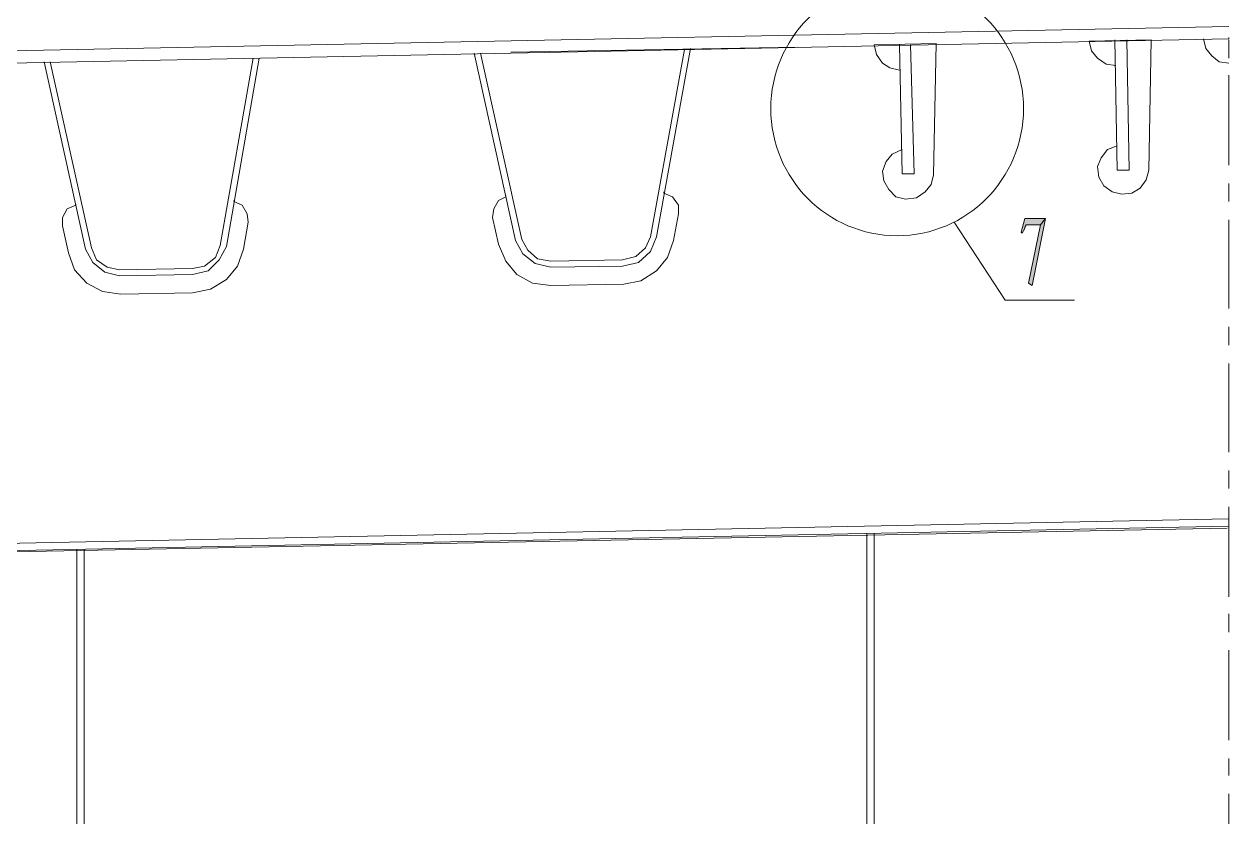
# Model space of a CAD drawing. Header units: inches. Extents: x 20 to 409, y 5 to 283.
# Drawn here: x 344.24 to 386.22, y 228.15 to 255.75 of the extents above; entities that cross this region are included whole.
import ezdxf

# ---------------------------------------------------------------- set-up
doc = ezdxf.new("R2010")
doc.units = ezdxf.units.IN
doc.header["$MEASUREMENT"] = 0
doc.layers.add('C00-00-00', color=7, linetype='Continuous')
doc.layers.add('CFF-00-00', color=1, linetype='Continuous')

msp = doc.modelspace()

# ---------------------------------------------------------------- hatches: boundary and pattern name
at = {"layer": 'C00-00-00'}
h = msp.add_hatch(color=0, dxfattribs=at)
h.dxf.hatch_style = 2
h.paths.add_polyline_path([(379.824, 248.98), (379.104, 248.98), (378.977, 248.514), (379.019, 248.472), (379.062, 248.557), (379.104, 248.641), (379.104, 248.684), (379.146, 248.726), (379.146, 248.768), (379.231, 248.768), (379.654, 248.768)])
h = msp.add_hatch(color=0, dxfattribs=at)
h.dxf.hatch_style = 2
h.paths.add_polyline_path([(379.824, 248.98), (379.654, 248.768), (379.231, 246.736), (379.358, 246.652)])

# ---------------------------------------------------------------- linework, layer by layer
at = {"layer": 'C00-00-00', "color": 0, "lineweight": 0}
for points in [[(386.216, 255.669), (51.232, 248.98)], [(386.216, 255.245), (51.19, 248.557)], [(383.507, 255.203), (381.348, 255.161)], [(382.321, 251.52), (381.983, 251.393), (381.771, 251.097), (381.644, 250.8), (381.686, 250.419), (381.856, 250.123), (382.152, 249.911), (382.491, 249.827), (382.829, 249.869), (383.126, 250.038), (383.337, 250.335), (383.422, 250.673), (383.507, 255.203)], [(382.237, 255.203), (382.321, 250.673)], [(382.66, 255.203), (382.745, 250.673)], [(385.327, 255.245), (385.412, 254.907), (385.623, 254.653), (385.877, 254.441), (386.216, 254.399)], [(386.216, 255.245), (386.216, 255.288)], [(386.216, 255.203), (386.216, 254.568)], [(361.197, 254.78), (371.188, 254.949)], [(366.065, 248.345), (367.251, 254.864)], [(366.277, 248.345), (367.462, 254.907)], [(376.014, 255.076), (373.855, 255.034)], [(373.855, 255.034), (373.939, 254.695), (374.151, 254.399), (374.405, 254.229), (374.744, 254.145)], [(373.855, 255.034), (373.939, 254.695), (374.151, 254.399), (374.405, 254.229), (374.744, 254.145)], [(374.828, 251.393), (374.49, 251.224), (374.278, 250.97), (374.151, 250.631), (374.193, 250.292), (374.363, 249.996), (374.617, 249.742), (374.955, 249.657), (375.336, 249.7), (375.633, 249.911), (375.844, 250.165), (375.929, 250.504), (376.014, 255.076)], [(374.744, 255.034), (374.828, 250.546)], [(375.125, 255.034), (375.252, 250.546)], [(381.348, 255.161), (381.432, 254.822), (381.644, 254.568), (381.94, 254.356), (382.279, 254.314)], [(381.348, 255.161), (381.432, 254.822), (381.644, 254.568), (381.94, 254.356), (382.279, 254.314)], [(344.941, 254.441), (346.38, 247.922)], [(345.153, 254.441), (346.592, 247.964), (346.761, 247.541), (347.142, 247.287), (347.566, 247.202)], [(351.079, 248.049), (352.222, 254.568)], [(351.291, 248.006), (352.434, 254.568)], [(359.927, 254.737), (361.366, 248.218)], [(360.139, 254.737), (361.578, 248.26), (361.79, 247.879), (362.128, 247.583), (362.594, 247.498)], [(386.216, 253.975), (386.216, 250.843)], [(382.745, 250.673), (382.321, 250.673)], [(375.252, 250.546), (374.828, 250.546)], [(386.216, 250.208), (386.216, 249.573)], [(361.028, 249.742), (361.028, 249.784)], [(366.531, 249.869), (366.531, 249.911)], [(366.87, 248.218), (367.039, 249.149), (367.039, 249.446), (366.827, 249.742), (366.531, 249.869)], [(346.042, 249.446), (345.745, 249.319), (345.576, 249.022), (345.576, 248.726)], [(346.042, 249.446), (346.042, 249.488)], [(351.545, 249.573), (351.545, 249.615)], [(351.884, 247.922), (352.053, 248.853), (352.011, 249.149), (351.841, 249.446), (351.545, 249.573)], [(361.028, 249.742), (360.774, 249.615), (360.604, 249.319), (360.562, 249.022)], [(360.562, 249.022), (360.774, 248.091)], [(386.216, 248.938), (386.216, 245.847)], [(345.576, 248.726), (345.788, 247.795)], [(380.84, 246.144), (378.427, 246.144), (376.649, 248.853)], [(360.774, 248.091), (361.028, 247.498), (361.409, 247.033), (361.959, 246.736), (362.594, 246.652)], [(361.366, 248.218), (361.62, 247.752), (362.044, 247.414), (362.594, 247.287)], [(362.594, 246.652), (365.134, 246.694), (365.727, 246.821), (366.277, 247.16), (366.658, 247.625), (366.87, 248.218)], [(365.092, 247.541), (365.557, 247.668), (365.896, 247.964), (366.065, 248.345)], [(365.092, 247.329), (365.642, 247.456), (366.065, 247.837), (366.277, 248.345)], [(345.788, 247.795), (345.999, 247.202), (346.423, 246.736), (346.973, 246.44), (347.608, 246.355)], [(346.38, 247.922), (346.634, 247.456), (347.058, 247.117), (347.566, 246.99)], [(347.608, 246.355), (350.106, 246.398), (350.741, 246.525), (351.291, 246.863), (351.672, 247.329), (351.884, 247.922)], [(350.106, 247.244), (350.529, 247.329), (350.91, 247.625), (351.079, 248.049)], [(350.106, 247.033), (350.656, 247.16), (351.037, 247.541), (351.291, 248.006)], [(347.566, 247.202), (350.106, 247.244)], [(362.594, 247.498), (365.092, 247.541)], [(362.594, 247.287), (365.092, 247.329)], [(347.566, 246.99), (350.106, 247.033)], [(386.216, 245.212), (386.216, 244.577)], [(386.216, 243.942), (386.216, 240.852)], [(386.216, 240.217), (386.216, 239.582)], [(386.216, 238.947), (386.216, 235.814)], [(386.216, 238.524), (158.844, 233.952)], [(386.216, 238.27), (386.216, 238.524)], [(386.216, 238.524), (386.216, 238.27)], [(386.216, 238.27), (158.844, 233.698), (63.678, 231.793)], [(373.601, 238.016), (373.601, 179.003)], [(373.855, 238.016), (373.855, 179.003)], [(346.084, 237.465), (346.084, 179.003)], [(346.338, 237.465), (346.338, 179.003)], [(386.216, 235.222), (386.216, 234.587)], [(386.216, 233.952), (386.216, 230.819)], [(386.216, 230.184), (386.216, 229.591)], [(386.216, 228.956), (386.216, 225.824)]]:
    msp.add_lwpolyline(points, dxfattribs=at)
for points in [[(379.824, 248.98), (379.104, 248.98), (378.977, 248.514), (379.019, 248.472), (379.062, 248.557), (379.104, 248.641), (379.104, 248.684), (379.146, 248.726), (379.146, 248.768), (379.231, 248.768), (379.654, 248.768)], [(379.824, 248.98), (379.654, 248.768), (379.231, 246.736), (379.358, 246.652)]]:
    msp.add_lwpolyline(points, close=True, dxfattribs=at)
msp.add_ellipse((374.659, 252.811), major_axis=(0, 4.424), ratio=0.995215, start_param=0, end_param=6.283185, dxfattribs=at)
at = {"layer": 'CFF-00-00', "color": 0, "lineweight": 0}
msp.add_lwpolyline([(320.58, 236.932), (386.158, 238.202)], dxfattribs=at)

doc.saveas('drawing.dxf')
